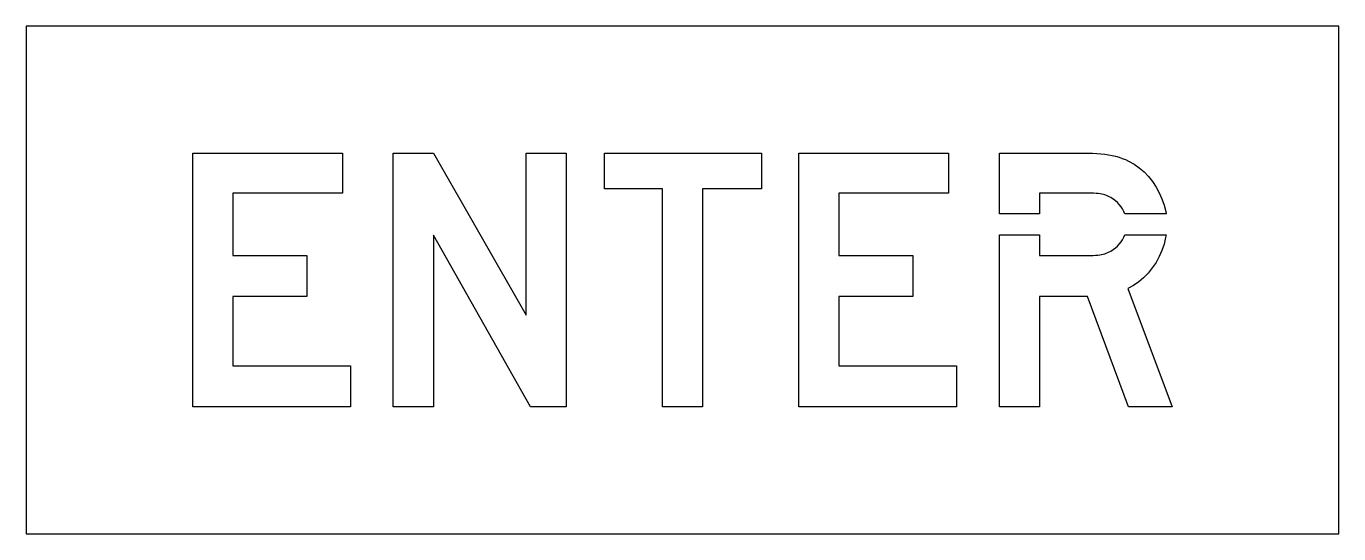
# Model space of a CAD drawing. Extents: x 0 to 31, y 0 to 12.
import ezdxf

# ---------------------------------------------------------------- set-up
doc = ezdxf.new("R2010")
doc.units = 0
doc.layers.add('CUT', color=7, linetype='Continuous')
doc.layers.add('OUTSIDE', color=1, linetype='Continuous')

msp = doc.modelspace()

# ---------------------------------------------------------------- linework, layer by layer
at = {"layer": 'CUT'}
for points in [[(7.4684, 8.0526), (4.8788, 8.0526), (4.8788, 6.579), (6.626, 6.579), (6.626, 5.6106), (4.8788, 5.6106), (4.8788, 3.9684), (7.658, 3.9684), (7.658, 3), (3.9314, 3), (3.9314, 9), (7.4684, 9)], [(8.6684, 3), (8.6684, 9), (9.6158, 9), (11.8052, 5.1684), (11.8052, 9), (12.7526, 9), (12.7526, 3), (11.9102, 3), (9.6158, 7.0632), (9.6158, 3)], [(15.026, 3), (15.026, 8.1576), (13.658, 8.1576), (13.658, 9), (17.363, 9), (17.363, 8.1576), (15.9734, 8.1576), (15.9734, 3)], [(21.7844, 8.0526), (19.1948, 8.0526), (19.1948, 6.579), (20.942, 6.579), (20.942, 5.6106), (19.1948, 5.6106), (19.1948, 3.9684), (21.974, 3.9684), (21.974, 3), (18.2474, 3), (18.2474, 9), (21.7844, 9)], [(25.817, 7.7838), (25.7726, 7.8312), (25.7246, 7.8744), (25.6718, 7.9134), (25.616, 7.9476), (25.58, 7.9674), (25.5464, 7.9842), (25.5128, 7.9992), (25.4786, 8.0118), (25.4432, 8.0226), (25.4054, 8.0316), (25.364, 8.0388), (25.3184, 8.0442), (25.2668, 8.0478), (25.2086, 8.0508), (25.1426, 8.052), (25.0688, 8.0526), (23.9318, 8.0526), (23.9318, 7.5668), (22.9844, 7.5668), (22.9844, 9), (24.9632, 9), (25.076, 8.9988), (25.1834, 8.9964), (25.2848, 8.991), (25.382, 8.9838), (25.4744, 8.9736), (25.5632, 8.9604), (25.6484, 8.9442), (25.7306, 8.925), (25.8098, 8.9022), (25.8872, 8.8758), (25.9628, 8.8452), (26.0372, 8.8104), (26.1656, 8.7396), (26.2868, 8.6544), (26.4008, 8.556), (26.5058, 8.4462), (26.6012, 8.3262), (26.687, 8.1972), (26.7614, 8.061), (26.8244, 7.9188), (26.8748, 7.7712), (26.912, 7.6212), (26.9201, 7.5668), (25.947, 7.5668), (25.9226, 7.6224), (25.892, 7.6788), (25.8572, 7.7328)], [(22.9844, 7.0648), (23.9318, 7.0648), (23.9318, 6.579), (25.0688, 6.579), (25.1384, 6.5796), (25.2014, 6.5808), (25.2578, 6.5838), (25.3088, 6.5874), (25.355, 6.5928), (25.3976, 6.6), (25.4372, 6.609), (25.4738, 6.6192), (25.5098, 6.6324), (25.5446, 6.6474), (25.58, 6.6642), (25.616, 6.684), (25.6718, 6.7182), (25.7246, 6.7572), (25.7726, 6.8004), (25.817, 6.8478), (25.8572, 6.8988), (25.892, 6.9528), (25.9226, 7.0092), (25.947, 7.0648), (26.9208, 7.0648), (26.9114, 7.002), (26.8748, 6.8478), (26.8238, 6.6984), (26.7602, 6.5538), (26.6846, 6.4158), (26.597, 6.2856), (26.4992, 6.165), (26.3918, 6.0546), (26.2748, 5.9562), (26.1494, 5.871), (26.0162, 5.8002), (27.0686, 3), (26.0372, 3), (25.0688, 5.6106), (23.9318, 5.6106), (23.9318, 3), (22.9844, 3)]]:
    msp.add_lwpolyline(points, close=True, dxfattribs=at)
at = {"layer": 'OUTSIDE'}
msp.add_lwpolyline([(0, 0), (31, 0), (31, 12), (0, 12)], close=True, dxfattribs=at)

doc.saveas('drawing.dxf')
